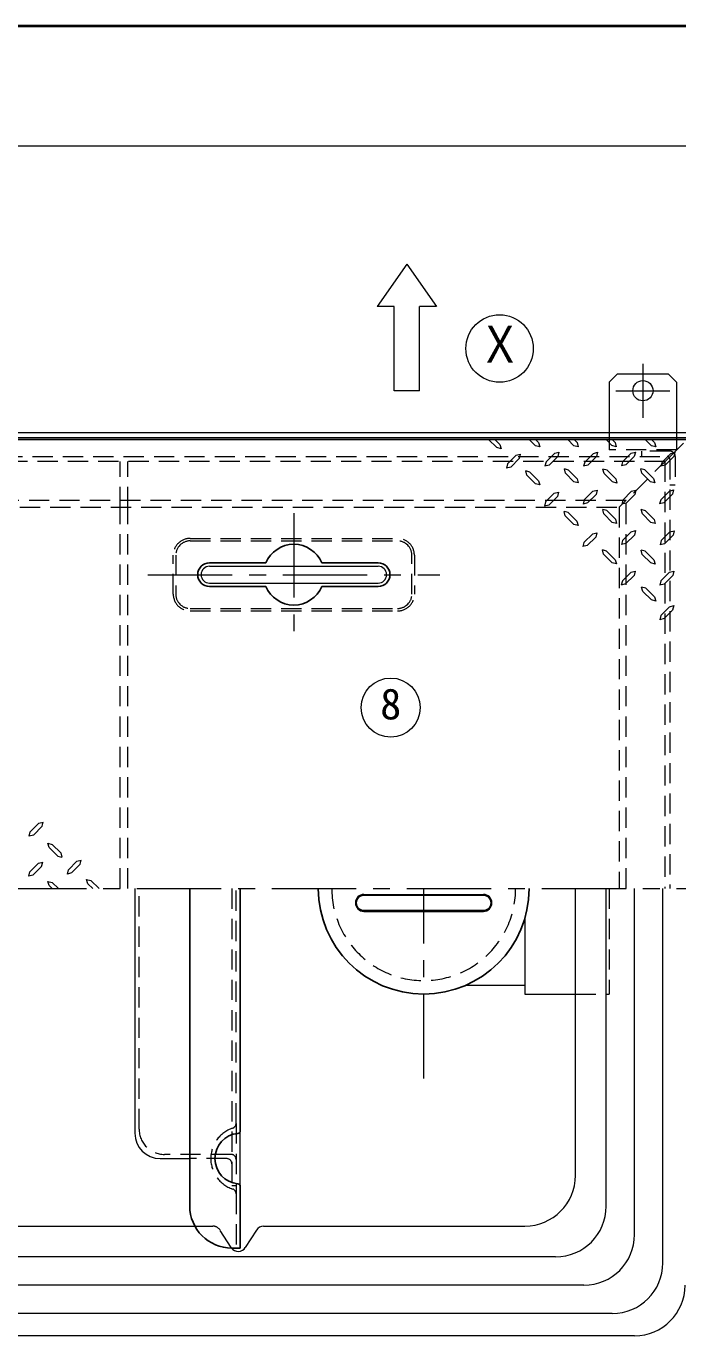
# Model space of a CAD drawing. Units: millimetres at full size, sheet at 1:10; details may follow other scales. Extents: x -1934 to 2116, y -1312 to 1498.
# Drawn here: x -1000 to -613, y 722 to 1498 of the extents above; entities that cross this region are included whole.
import ezdxf
from ezdxf.enums import TextEntityAlignment as Align

# ---------------------------------------------------------------- set-up
doc = ezdxf.new("R2010")
doc.units = ezdxf.units.MM
doc.header["$LTSCALE"] = 10
doc.linetypes.add('CHAIN1', pattern=[8, 5, -1, 1, -1])
doc.linetypes.add('DASHED1', pattern=[1.8, 1.2, -0.6])
doc.layers.add('0-0_ﾚｲﾔ1', color=4, linetype='Continuous', lineweight=9)
doc.styles.add('ＭＳ ゴシック', font='')
doc.styles.get('ＭＳ ゴシック').set_extended_font_data('MS Gothic')

msp = doc.modelspace()

# ---------------------------------------------------------------- linework, layer by layer
at = {"layer": '0-0_ﾚｲﾔ1', "color": 1, "lineweight": 40}
msp.add_line((2116.07, 1498.04), (-1933.93, 1498.04), dxfattribs=at)
at = {"layer": '0-0_ﾚｲﾔ1'}
for p, q in [((-603.93, 1427.04), (-1543.93, 1427.04)), ((-648.93, 1292.04), (-653.93, 1287.04)), ((-648.93, 1292.04), (-618.93, 1292.04)), ((-613.93, 1287.04), (-618.93, 1292.04)), ((-653.93, 1287.04), (-653.93, 1257.04)), ((-613.93, 1287.04), (-613.93, 1257.04)), ((-725.48, 1253.04), (-720.63, 1248.3)), ((-701.34, 1253.04), (-697.72, 1249.43)), ((-695.15, 1248.78), (-697.72, 1249.43)), ((-697.64, 1253.04), (-695.88, 1251.27)), ((-695.88, 1251.27), (-695.15, 1248.78)), ((-678.44, 1253.04), (-674.82, 1249.43)), ((-672.25, 1248.7), (-674.82, 1249.43)), ((-674.66, 1253.04), (-672.89, 1251.27)), ((-672.89, 1251.27), (-672.25, 1248.7)), ((-655.8, 1253.04), (-652.4, 1249.51)), ((-649.83, 1248.86), (-652.4, 1249.51)), ((-652.16, 1253.04), (-650.47, 1251.35)), ((-650.47, 1251.35), (-649.83, 1248.86)), ((-632.55, 1253.04), (-628.94, 1249.43)), ((-626.37, 1248.7), (-628.94, 1249.43)), ((-628.86, 1253.04), (-627.09, 1251.27)), ((-627.09, 1251.27), (-626.37, 1248.7)), ((-712.35, 1236.81), (-707.29, 1241.87)), ((-689.45, 1238.02), (-684.39, 1243.08)), ((-666.55, 1237.94), (-661.48, 1243)), ((-644.13, 1238.1), (-639.06, 1243.16)), ((-620.66, 1237.94), (-615.6, 1243)), ((-714.28, 1238.66), (-714.92, 1236.17)), ((-712.35, 1236.81), (-714.92, 1236.17)), ((-702.79, 1231.91), (-703.43, 1234.48)), ((-700.94, 1233.84), (-703.43, 1234.48)), ((-700.94, 1233.84), (-695.88, 1228.69)), ((-691.38, 1239.86), (-692.02, 1237.37)), ((-689.45, 1238.02), (-692.02, 1237.37)), ((-679.89, 1233.11), (-680.53, 1235.69)), ((-678.04, 1235.04), (-680.53, 1235.69)), ((-678.04, 1235.04), (-672.97, 1229.9)), ((-668.47, 1239.78), (-669.12, 1237.29)), ((-666.55, 1237.94), (-669.12, 1237.29)), ((-656.98, 1233.03), (-657.63, 1235.6)), ((-655.14, 1234.96), (-657.63, 1235.6)), ((-655.14, 1234.96), (-650.07, 1229.82)), ((-646.05, 1239.94), (-646.7, 1237.45)), ((-644.13, 1238.1), (-646.7, 1237.45)), ((-634.56, 1233.19), (-635.21, 1235.77)), ((-632.72, 1235.12), (-635.21, 1235.77)), ((-632.72, 1235.12), (-627.65, 1229.98)), ((-622.59, 1239.78), (-623.23, 1237.29)), ((-620.66, 1237.94), (-623.23, 1237.29)), ((-702.79, 1231.91), (-697.72, 1226.85)), ((-695.15, 1226.2), (-697.72, 1226.85)), ((-695.88, 1228.69), (-695.15, 1226.2)), ((-679.89, 1233.11), (-674.82, 1228.05)), ((-672.25, 1227.41), (-674.82, 1228.05)), ((-672.97, 1229.9), (-672.25, 1227.41)), ((-656.98, 1233.03), (-651.92, 1227.97)), ((-649.35, 1227.33), (-651.92, 1227.97)), ((-650.07, 1229.82), (-649.35, 1227.33)), ((-634.56, 1233.19), (-629.5, 1228.13)), ((-626.93, 1227.49), (-629.5, 1228.13)), ((-627.65, 1229.98), (-626.93, 1227.49)), ((-689.69, 1214.31), (-684.63, 1219.37)), ((-666.79, 1215.52), (-661.72, 1220.58)), ((-643.89, 1215.44), (-638.82, 1220.5)), ((-621.47, 1215.6), (-616.4, 1220.66)), ((-691.62, 1216.16), (-692.26, 1213.67)), ((-689.69, 1214.31), (-692.26, 1213.67)), ((-668.72, 1217.36), (-669.36, 1214.87)), ((-666.79, 1215.52), (-669.36, 1214.87)), ((-657.14, 1209.09), (-657.79, 1211.66)), ((-655.3, 1211.02), (-657.79, 1211.66)), ((-655.3, 1211.02), (-650.23, 1205.87)), ((-645.81, 1217.28), (-646.46, 1214.79)), ((-643.89, 1215.44), (-646.46, 1214.79)), ((-634.24, 1209.01), (-634.89, 1211.58)), ((-632.39, 1210.94), (-634.89, 1211.58)), ((-632.39, 1210.94), (-627.33, 1205.79)), ((-623.39, 1217.44), (-624.04, 1214.95)), ((-621.47, 1215.6), (-624.04, 1214.95)), ((-680.05, 1207.88), (-680.69, 1210.45)), ((-678.2, 1209.81), (-680.69, 1210.45)), ((-680.05, 1207.88), (-674.98, 1202.82)), ((-678.2, 1209.81), (-673.14, 1204.67)), ((-672.41, 1202.18), (-674.98, 1202.82)), ((-673.14, 1204.67), (-672.41, 1202.18)), ((-657.14, 1209.09), (-652.08, 1204.02)), ((-649.51, 1203.38), (-652.08, 1204.02)), ((-650.23, 1205.87), (-649.51, 1203.38)), ((-634.24, 1209.01), (-629.18, 1203.94)), ((-626.61, 1203.3), (-629.18, 1203.94)), ((-627.33, 1205.79), (-626.61, 1203.3)), ((-666.95, 1190.28), (-661.89, 1195.35)), ((-644.05, 1191.49), (-638.98, 1196.55)), ((-621.14, 1191.41), (-616.08, 1196.47)), ((-668.88, 1192.13), (-669.52, 1189.64)), ((-666.95, 1190.28), (-669.52, 1189.64)), ((-657.3, 1185.14), (-657.95, 1187.71)), ((-655.46, 1187.07), (-657.95, 1187.71)), ((-645.97, 1193.34), (-646.62, 1190.85)), ((-644.05, 1191.49), (-646.62, 1190.85)), ((-634.4, 1185.06), (-635.05, 1187.63)), ((-632.55, 1186.99), (-635.05, 1187.63)), ((-623.07, 1193.26), (-623.72, 1190.77)), ((-621.14, 1191.41), (-623.72, 1190.77)), ((-657.3, 1185.14), (-652.24, 1180.08)), ((-655.46, 1187.07), (-650.39, 1181.93)), ((-649.67, 1179.44), (-652.24, 1180.08)), ((-650.39, 1181.93), (-649.67, 1179.44)), ((-634.4, 1185.06), (-629.34, 1180)), ((-632.55, 1186.99), (-627.49, 1181.85)), ((-626.77, 1179.35), (-629.34, 1180)), ((-627.49, 1181.85), (-626.77, 1179.35)), ((-644.21, 1167.54), (-639.14, 1172.6)), ((-621.3, 1167.46), (-616.24, 1172.52)), ((-646.14, 1169.39), (-646.78, 1166.9)), ((-644.21, 1167.54), (-646.78, 1166.9)), ((-632.15, 1165.05), (-634.72, 1165.69)), ((-634, 1163.12), (-634.72, 1165.69)), ((-632.15, 1165.05), (-627.09, 1159.99)), ((-623.23, 1169.31), (-623.88, 1166.82)), ((-621.3, 1167.46), (-623.88, 1166.82)), ((-634, 1163.12), (-628.94, 1158.14)), ((-626.37, 1157.42), (-628.94, 1158.14)), ((-627.09, 1159.99), (-626.37, 1157.42)), ((-623.31, 1148.9), (-623.96, 1146.33)), ((-623.31, 1148.9), (-618.25, 1153.96)), ((-621.39, 1147.05), (-616.4, 1152.11)), ((-621.39, 1147.05), (-623.96, 1146.33)), ((-992.16, 1025.77), (-997.22, 1020.71)), ((-992.16, 1025.77), (-989.59, 1026.42)), ((-990.23, 1023.93), (-989.59, 1026.42)), ((-986.7, 1013.88), (-984.13, 1013.24)), ((-985.97, 1011.39), (-986.7, 1013.88)), ((-980.91, 1006.25), (-985.97, 1011.39)), ((-979.06, 1008.18), (-984.13, 1013.24)), ((-992.4, 1002.07), (-997.47, 997.01)), ((-992.4, 1002.07), (-989.83, 1002.71)), ((-990.47, 1000.22), (-989.83, 1002.71)), ((-980.91, 1006.25), (-978.42, 1005.6)), ((-979.06, 1008.18), (-978.42, 1005.6)), ((-969.5, 1003.27), (-974.56, 998.21)), ((-969.5, 1003.27), (-966.93, 1003.92)), ((-967.57, 1001.43), (-966.93, 1003.92)), ((-986.7, 991.3), (-984.13, 990.66)), ((-985.97, 988.81), (-986.7, 991.3)), ((-984.21, 987.04), (-985.97, 988.81)), ((-980.51, 987.04), (-984.13, 990.66)), ((-956.37, 987.04), (-961.22, 991.78)), ((-935.18, 987.04), (-935.18, 842.04)), ((-655.71, 798.83), (-655.71, 987.04)), ((-622.14, 765.25), (-622.14, 987.04)), ((-799.43, 983.54), (-728.43, 983.54)), ((-799.43, 973.54), (-728.43, 973.54)), ((-703.93, 969.54), (-703.93, 924.54)), ((-703.93, 929.54), (-739.43, 929.54)), ((-703.93, 924.54), (-673.93, 924.54)), ((-872.68, 810.61), (-872.68, 843.47)), ((-920.18, 827.04), (-902.68, 827.04)), ((-685.71, 768.83), (-1462.14, 768.83)), ((-652.14, 735.25), (-1495.71, 735.25))]:
    msp.add_line(p, q, dxfattribs=at)
at = {"layer": '0-0_ﾚｲﾔ1', "color": 7, "lineweight": 18}
for p, q in [((-773.93, 1357.04), (-791.43, 1332.04)), ((-773.93, 1357.04), (-756.43, 1332.04)), ((-766.43, 1282.04), (-766.43, 1332.04)), ((-756.43, 1332.04), (-766.43, 1332.04)), ((-766.43, 1282.04), (-781.43, 1282.04)), ((-603.93, 1257.04), (-1543.93, 1257.04)), ((-606.93, 1254.04), (-1540.93, 1254.04)), ((-890.93, 1178.04), (-790.93, 1178.04)), ((-890.93, 1168.04), (-790.93, 1168.04)), ((-673.93, 817.04), (-673.93, 987.04)), ((-1248.24, 787.04), (-899.61, 787.04)), ((-863.15, 784.72), (-869.7, 774.37)), ((-858.93, 787.04), (-703.93, 787.04)), ((-638.93, 722.04), (-1508.93, 722.04))]:
    msp.add_line(p, q, dxfattribs=at)
at = {"layer": '0-0_ﾚｲﾔ1', "linetype": 'CHAIN1'}
for p, q in [((-633.93, 1298.04), (-633.93, 1266.04)), ((-649.93, 1282.04), (-617.93, 1282.04)), ((-840.93, 1209.54), (-840.93, 1136.54)), ((-927.43, 1173.04), (-754.43, 1173.04)), ((-1813.93, 987.04), (-308.93, 987.04)), ((-763.93, 874.54), (-763.93, 987.04))]:
    msp.add_line(p, q, dxfattribs=at)
at = {"layer": '0-0_ﾚｲﾔ1', "color": 5, "lineweight": 25}
for p, q in [((-607.93, 1253.04), (-1539.93, 1253.04)), ((-890.93, 1180.04), (-857.51, 1180.04)), ((-824.34, 1180.04), (-790.93, 1180.04)), ((-890.93, 1166.04), (-857.51, 1166.04)), ((-824.34, 1166.04), (-790.93, 1166.04)), ((-902.68, 987.04), (-902.68, 799.04)), ((-872.68, 987.04), (-872.68, 843.47)), ((-799.43, 983.04), (-728.43, 983.04)), ((-799.43, 974.04), (-728.43, 974.04)), ((-872.68, 810.61), (-872.68, 774.04)), ((-877.68, 774.04), (-872.68, 774.04))]:
    msp.add_line(p, q, dxfattribs=at)
at = {"layer": '0-0_ﾚｲﾔ1', "linetype": 'DASHED1'}
for p, q in [((-653.93, 1257.04), (-653.93, 1247.04)), ((-618.39, 1242.57), (-607.93, 1253.04)), ((-613.93, 1257.04), (-613.93, 1247.04)), ((-613.93, 1247.04), (-653.93, 1247.04)), ((-634.73, 1246.24), (-634.73, 1243.04)), ((-617.93, 1246.24), (-634.73, 1246.24)), ((-614.73, 1243.04), (-614.73, 1226.24)), ((-620.93, 1240.04), (-1048.43, 1240.04)), ((-943.93, 1213.04), (-943.93, 1240.04)), ((-939.43, 1213.04), (-939.43, 1240.04)), ((-620.93, 1240.04), (-620.93, 987.04)), ((-617.93, 1226.24), (-614.73, 1226.24)), ((-643.93, 1217.04), (-1503.93, 1217.04)), ((-643.93, 987.04), (-643.93, 1217.04)), ((-932.68, 844.54), (-932.68, 987.04)), ((-877.68, 987.04), (-877.68, 811.04)), ((-653.93, 987.04), (-653.93, 924.54)), ((-673.93, 924.54), (-653.93, 924.54)), ((-875.18, 847.9), (-875.18, 806.19)), ((-878.18, 829.54), (-917.68, 829.54)), ((-880.68, 827.04), (-902.68, 827.04)), ((-877.68, 811.04), (-875.18, 811.04)), ((-899.61, 787.04), (-888.93, 787.04)), ((-878.15, 774.37), (-884.7, 784.72))]:
    msp.add_line(p, q, dxfattribs=at)
at = {"layer": '0-0_ﾚｲﾔ1', "color": 7, "linetype": 'DASHED1', "lineweight": 18}
for p, q in [((-1049.83, 1243.04), (-619.53, 1243.04)), ((-618.39, 1242.57), (-647.93, 1213.04)), ((-617.93, 1241.44), (-617.93, 987.04)), ((-1021.43, 1213.04), (-647.93, 1213.04)), ((-943.93, 987.04), (-943.93, 1213.04)), ((-939.43, 987.04), (-939.43, 1213.04)), ((-647.93, 1213.04), (-647.93, 987.04)), ((-902.43, 1194.54), (-779.43, 1194.54)), ((-902.43, 1193.04), (-779.43, 1193.04)), ((-912.43, 1161.54), (-912.43, 1184.54)), ((-910.93, 1184.54), (-910.93, 1161.54)), ((-770.93, 1161.54), (-770.93, 1184.54)), ((-769.43, 1184.54), (-769.43, 1161.54)), ((-902.43, 1153.04), (-779.43, 1153.04)), ((-902.43, 1151.54), (-779.43, 1151.54)), ((-875.18, 847.9), (-875.18, 987.04)), ((-875.18, 806.19), (-875.18, 774.04))]:
    msp.add_line(p, q, dxfattribs=at)
at = {"layer": '0-0_ﾚｲﾔ1', "color": 3, "lineweight": 18}
for p, q in [((-638.93, 782.04), (-638.93, 987.04)), ((-668.93, 752.04), (-1478.93, 752.04))]:
    msp.add_line(p, q, dxfattribs=at)
at = {"layer": '0-0_ﾚｲﾔ1', "color": 7, "lineweight": 18}
msp.add_lwpolyline([(-781.43, 1282.04), (-781.43, 1332.04), (-791.43, 1332.04)], dxfattribs=at)
at = {"layer": '0-0_ﾚｲﾔ1'}
for points in [[(-721.67, 1253.04), (-718.78, 1250.15), (-718.05, 1247.58), (-720.63, 1248.3)], [(-714.28, 1238.66), (-709.14, 1243.8), (-706.64, 1244.44), (-707.29, 1241.87)], [(-691.38, 1239.86), (-686.23, 1245.01), (-683.74, 1245.65), (-684.39, 1243.08)], [(-668.47, 1239.78), (-663.33, 1244.93), (-660.84, 1245.57), (-661.48, 1243)], [(-646.05, 1239.94), (-640.91, 1245.09), (-638.42, 1245.73), (-639.06, 1243.16)], [(-622.59, 1239.78), (-617.45, 1244.93), (-614.96, 1245.57), (-615.6, 1243)], [(-691.62, 1216.16), (-686.47, 1221.3), (-683.98, 1221.94), (-684.63, 1219.37)], [(-668.72, 1217.36), (-663.57, 1222.51), (-661.08, 1223.15), (-661.72, 1220.58)], [(-645.81, 1217.28), (-640.67, 1222.43), (-638.18, 1223.07), (-638.82, 1220.5)], [(-623.39, 1217.44), (-618.25, 1222.59), (-615.76, 1223.23), (-616.4, 1220.66)], [(-668.88, 1192.13), (-663.73, 1197.27), (-661.24, 1197.92), (-661.89, 1195.35)], [(-645.97, 1193.34), (-640.83, 1198.48), (-638.34, 1199.12), (-638.98, 1196.55)], [(-623.07, 1193.26), (-617.93, 1198.4), (-615.44, 1199.04), (-616.08, 1196.47)], [(-646.14, 1169.39), (-640.99, 1174.53), (-638.5, 1175.18), (-639.14, 1172.6)], [(-623.23, 1169.31), (-618.09, 1174.45), (-615.6, 1175.1), (-616.24, 1172.52)], [(-618.25, 1153.96), (-615.68, 1154.69), (-616.4, 1152.11)], [(-990.23, 1023.93), (-995.38, 1018.78), (-997.87, 1018.14), (-997.22, 1020.71)], [(-967.57, 1001.43), (-972.72, 996.28), (-975.21, 995.64), (-974.56, 998.21)], [(-990.47, 1000.22), (-995.62, 995.08), (-998.11, 994.44), (-997.47, 997.01)], [(-960.18, 987.04), (-963.07, 989.94), (-963.8, 992.51), (-961.22, 991.78)]]:
    msp.add_lwpolyline(points, dxfattribs=at)
at = {"layer": '0-0_ﾚｲﾔ1', "color": 7, "lineweight": 18}
for centre, radius in [((-718.93, 1307.04), 20), ((-783.46, 1094.31), 17.5)]:
    msp.add_circle(centre, radius, dxfattribs=at)
at = {"layer": '0-0_ﾚｲﾔ1'}
msp.add_circle((-633.93, 1282.04), 6, dxfattribs=at)
at = {"layer": '0-0_ﾚｲﾔ1', "color": 7, "linetype": 'DASHED1', "lineweight": 18}
for centre, radius, start, end in [((-619.53, 1241.44), 1.6, 0, 90), ((-902.43, 1184.54), 10, 90, 180), ((-902.43, 1184.54), 8.5, 90, 180), ((-779.43, 1184.54), 10, 0, 90), ((-779.43, 1184.54), 8.5, 0, 90), ((-902.43, 1161.54), 10, 180, 270), ((-902.43, 1161.54), 8.5, 180, 270), ((-779.43, 1161.54), 10, 270, 0), ((-779.43, 1161.54), 8.5, 270, 0), ((-763.93, 987.04), 54.5, 180, 360), ((-878.18, 847.9), 3, 288.553, 360), ((-871.18, 827.04), 19, 108.553, 251.447), ((-878.18, 806.19), 3, 0, 71.447)]:
    msp.add_arc(centre, radius, start, end, dxfattribs=at)
at = {"layer": '0-0_ﾚｲﾔ1', "linetype": 'DASHED1'}
for centre, radius, start, end in [((-617.93, 1243.04), 3.2, 0, 90), ((-917.68, 844.54), 15, 180, 270), ((-880.68, 824.04), 3, 0, 90), ((-878.18, 826.54), 3, 0, 90), ((-888.93, 782.04), 5, 32.33353, 90), ((-873.93, 777.04), 5, 212.33353, 216.85186)]:
    msp.add_arc(centre, radius, start, end, dxfattribs=at)
at = {"layer": '0-0_ﾚｲﾔ1', "color": 5, "lineweight": 25}
for centre, radius, start, end in [((-840.93, 1173.04), 18, 22.88538, 157.11462), ((-890.93, 1173.04), 7, 90, 270), ((-790.93, 1173.04), 7, 270, 90), ((-840.93, 1173.04), 18, 202.88538, 337.11462), ((-763.93, 987.04), 62.5, 180, 360), ((-799.43, 978.54), 4.5, 90, 270), ((-728.43, 978.54), 4.5, 270, 90), ((-872.68, 827.04), 15, 95.21591, 264.78409), ((-874.18, 843.47), 1.5, 275.21591, 0), ((-874.18, 810.61), 1.5, 0, 84.78409), ((-877.68, 799.04), 25, 180, 270)]:
    msp.add_arc(centre, radius, start, end, dxfattribs=at)
at = {"layer": '0-0_ﾚｲﾔ1', "color": 7, "lineweight": 18}
for centre, radius, start, end in [((-890.93, 1173.04), 5, 90, 270), ((-790.93, 1173.04), 5, 270, 90), ((-703.93, 817.04), 30, 270, 0), ((-858.93, 782.04), 5, 90, 147.66647), ((-873.93, 777.04), 5, 216.85186, 327.66647), ((-638.93, 752.04), 30, 270, 0)]:
    msp.add_arc(centre, radius, start, end, dxfattribs=at)
at = {"layer": '0-0_ﾚｲﾔ1'}
for centre, radius, start, end in [((-799.43, 978.54), 5, 90, 270), ((-728.43, 978.54), 5, 270, 90), ((-920.18, 842.04), 15, 180, 270), ((-685.71, 798.83), 30, 270, 0), ((-652.14, 765.25), 30, 270, 0)]:
    msp.add_arc(centre, radius, start, end, dxfattribs=at)
at = {"layer": '0-0_ﾚｲﾔ1', "color": 3, "lineweight": 18}
msp.add_arc((-668.93, 782.04), 30, 270, 0, dxfattribs=at)

# ---------------------------------------------------------------- texts
at = {"layer": '0-0_ﾚｲﾔ1', "color": 7, "style": 'ＭＳ ゴシック', "width": 0.85}
msp.add_text('Ｘ', height=21.99, dxfattribs=at).set_placement((-731.43, 1292.04), align=Align.BOTTOM_LEFT)
at = {"layer": '0-0_ﾚｲﾔ1', "color": 7, "style": 'ＭＳ ゴシック'}
msp.add_text('8', height=18.33, dxfattribs=at).set_placement((-789.71, 1081.81), align=Align.BOTTOM_LEFT)

doc.saveas('drawing.dxf')
